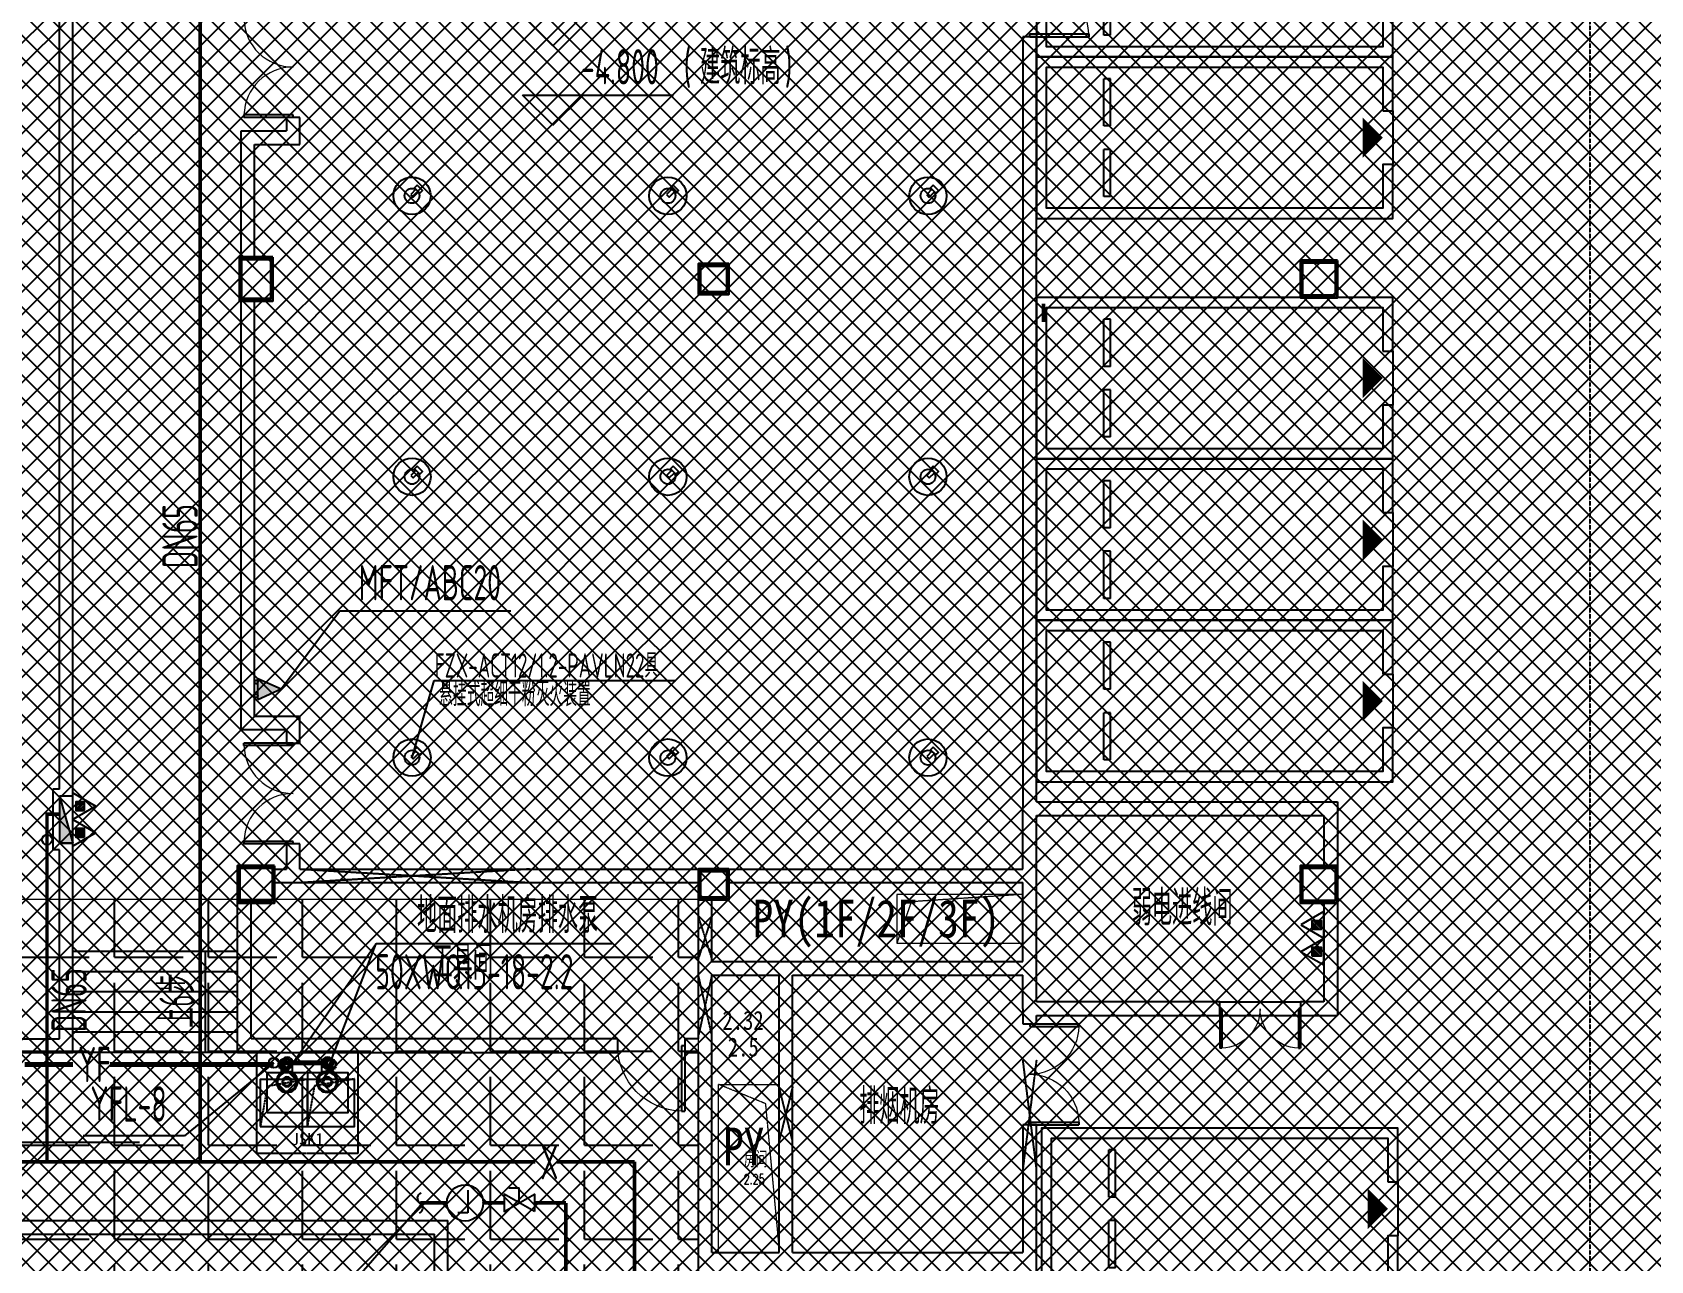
# Model space of a CAD drawing. Extents: x -2120532 to 1934524, y -1331911 to 424203.
# Drawn here: x -41736 to -17677, y -216856 to -198595 of the extents above; entities that cross this region are included whole.
import ezdxf

# ---------------------------------------------------------------- set-up
doc = ezdxf.new("R2010")
doc.units = 0
doc.header["$LTSCALE"] = 10
for name, pattern in [('( Hidden )', [0.375, 0.25, -0.125]), ('__DASH', [0.35, 0.25, -0.1]), ('DASH', [0.35, 0.25, -0.1]), ('排水', [1.1, 1, -0.1])]:
    doc.linetypes.add(name, pattern=pattern)
for name, color, linetype in [('0-绿', 3, 'Continuous'), ('00-停车位', 67, 'Continuous'), ('A-COLUMN', 8, 'Continuous'), ('A-ROOM_NAME', 23, 'Continuous'), ('A-STAIR', 3, 'Continuous'), ('A-WALL', 2, 'Continuous'), ('DIM_ELEV', 3, 'Continuous'), ('DIM_SYMB', 3, 'Continuous'), ('DOOR_FIRE', 8, 'Continuous'), ('SPACE', 7, 'Continuous'), ('W-DIM_压力废', 3, 'Continuous'), ('W-EQUIP_喷淋', 7, 'Continuous'), ('W-EQUIP_消火栓', 7, 'Continuous'), ('W-EQUIP_灭火器', 7, 'Continuous'), ('W-EVALVE_喷淋', 7, 'Continuous'), ('W-PIPE-压力废', 31, 'Continuous'), ('W-PIPE-喷淋中', 6, 'Continuous'), ('W-PIPE-消防', 1, 'Continuous'), ('W-TEXT_压力废', 7, 'Continuous'), ('W-TEXT_消防', 7, 'Continuous'), ('W-TWT_LEAD', 3, 'Continuous'), ('W-VALVE_压力废', 7, 'Continuous'), ('W-VALVE_废水', 7, 'Continuous'), ('W-VPIPE-压力废', 31, 'Continuous'), ('W-VPIPE-消防', 1, 'Continuous'), ('WINDOW', 8, 'Continuous'), ('消防', 1, 'Continuous'), ('画水辅助', 6, 'Continuous'), ('磐龙-图', 7, 'Continuous'), ('索引线', 252, 'Continuous'), ('车行线', 4, 'Continuous'), ('集水坑', 4, 'Continuous')]:
    doc.layers.add(name, color=color, linetype=linetype)
for name, color, linetype, lineweight in [('GPS-污水', 2, '排水', 40), ('HOLE', 52, 'Continuous', 15), ('钢柱', 51, 'Continuous', 35)]:
    doc.layers.add(name, color=color, linetype=linetype, lineweight=lineweight)
doc.styles.add('8B2_01', font='simhei.ttf', dxfattribs={"width": 0.8})
doc.styles.add('8B2_02', font='tssdeng.shx', dxfattribs={"width": 0.6, "bigfont": 'TSSDCHN.shx'})
doc.styles.add('_TCH_DIM_T3', font='SIMPLEX', dxfattribs={"width": 0.705882, "bigfont": 'GBCBIG'})
doc.styles.add('_TCH_SPACE', font='SIMPLEX', dxfattribs={"height": 5, "bigfont": 'GBCBIG'})
doc.styles.get("Standard").update_dxf_attribs({"font": 'TSSDENG.shx', "width": 0.7, "bigfont": 'TSSDCHN.shx'})
doc.styles.add('黑体', font='simhei.ttf', dxfattribs={"width": 0.65})
doc.dimstyles.new('_TCH_ARCH&&75', dxfattribs={"dimtxt": 223.125, "dimasz": 75, "dimexe": 187.5, "dimexo": 225, "dimgap": 75, "dimtad": 1, "dimdec": 0, "dimzin": 0, "dimdsep": 46, "dimtxsty": '_TCH_DIM_T3', "dimblk": 'ARCHTICK', "dimcen": 0.09, "dimclrt": 7, "dimazin": 2, "dimtfac": 1, "dimtdec": 0, "dimtix": 1, "dimtmove": 2, "dimatfit": 3, "dimfxl": 0, "dimtolj": 1, "dimtzin": 0, "dimarcsym": 0})

# ---------------------------------------------------------------- blocks, each defined once
blk = doc.blocks.new('集水坑1500x1500')
blk.add_line((750, -300), (750, -900))
at = {"linetype": '( Hidden )'}
blk.add_lwpolyline([(0, 0), (1500, 0), (1500, -1500), (0, -1500)], close=True, dxfattribs=at)
blk.add_lwpolyline([(150, -900), (150, -300), (1350, -300), (1350, -900)], close=True)
blk = doc.blocks.new('A$C2E841D35')
at = {"color": 7, "ltscale": 100}
for p, q in [((292, 381), (181, 381)), ((292, 219), (181, 219)), ((292, -219), (181, -219)), ((292, -381), (181, -381))]:
    blk.add_line(p, q, dxfattribs=at)
for centre, radius in [((150, 297), 86.2), ((150, 297), 86.2), ((150, 300), 62), ((430, 300), 159), ((430, 300), 159), ((430, 300), 140), ((430, 300), 140), ((430, 300), 73.2), ((430, 300), 73.2), ((430, 300), 56.6), ((430, 300), 56.6), ((150, -303), 86.2), ((150, -303), 86.2), ((150, -300), 62), ((430, -300), 159), ((430, -300), 159), ((430, -300), 140), ((430, -300), 140), ((430, -300), 73.2), ((430, -300), 73.2), ((430, -300), 56.6), ((430, -300), 56.6)]:
    blk.add_circle(centre, radius, dxfattribs=at)
blk = doc.blocks.new('CFGR')
at = {"layer": '消防', "color": 1}
for points in [[(198519, -66058), (198519, -66028), (198459, -66028), (198459, -66058)], [(198503, -65968), (198474, -65968), (198474, -66028), (198503, -66028)]]:
    blk.add_lwpolyline(points, close=True, dxfattribs=at)
blk = doc.blocks.new('CFFR')
at = {"layer": '消防', "color": 1}
for radius in [150, 60]:
    blk.add_circle((198503, -65354), radius, dxfattribs=at)
at = {"layer": '消防', "color": 1, "rotation": 134.9999999997785}
blk.add_blockref('CFGR', (292209, -252353), dxfattribs=at)
blk = doc.blocks.new('42')
at = {"layer": '磐龙-图', "color": 1, "xscale": 1.850336657837033, "yscale": 1.850336657837033, "zscale": 1.850336657837033}
for p in [(-403389, -80098), (-399584, -80098), (-395718, -80098), (-403389, -84274), (-399584, -84274), (-395718, -84274), (-403389, -88451), (-399584, -88451), (-395718, -88451)]:
    blk.add_blockref('CFFR', p, dxfattribs=at)
blk = doc.blocks.new('_ArchTick')
at = {"color": 0, "linetype": 'ByBlock', "const_width": 0.4}
blk.add_lwpolyline([(-0.5, -0.5), (0.5, 0.5)], dxfattribs=at)
blk = doc.blocks.new('车位2400x5300')
at = {"layer": '00-停车位', "color": 251}
for p, q in [((-875, -1000), (-175, -1000)), ((-875, -1100), (-875, -1000)), ((-875, -1100), (-175, -1100)), ((-175, -1100), (-175, -1000)), ((175, -1000), (875, -1000)), ((175, -1100), (175, -1000)), ((175, -1100), (875, -1100)), ((875, -1100), (875, -1000)), ((400, -5300), (-400, -5300))]:
    blk.add_line(p, q, dxfattribs=at)
blk.add_lwpolyline([(400, -5150), (400, -5300), (1200, -5300), (1200, 0), (-1200, 0), (-1200, -5300), (-400, -5300), (-400, -5150), (-1050, -5150), (-1050, -150), (1050, -150), (1050, -5150), (400, -5150)], dxfattribs=at)
blk.add_lwpolyline([(0, -5150, 0, 600, 0), (0, -4850, 600, 600, 0)], format="xyseb", dxfattribs=at)
blk = doc.blocks.new('人防集水坑')
at = {"layer": 'GPS-污水', "color": 8, "linetype": '排水'}
for centre in [(307561, 701151), (307561, 700451)]:
    blk.add_circle(centre, 75, dxfattribs=at)
at = {"layer": '集水坑', "color": 8, "linetype": 'DASH', "ltscale": 0.5}
blk.add_lwpolyline([(306241, 700051), (306241, 701551), (307741, 701551), (307741, 700051)], close=True, dxfattribs=at)
at = {"layer": '集水坑', "color": 8, "linetype": 'Continuous', "ltscale": 0.5}
for points in [[(306641, 701501), (306641, 700801), (307341, 700801), (307341, 701501)], [(306641, 700801), (306641, 700101), (307341, 700101), (307341, 700801)]]:
    blk.add_lwpolyline(points, close=True, dxfattribs=at)
at = {"layer": '集水坑', "color": 8, "linetype": 'DASH', "ltscale": 0.5}
for points in [[(307341, 700801), (307237, 701397), (306641, 701501)], [(307347, 700101), (307243, 700697), (306647, 700801)]]:
    blk.add_lwpolyline(points, dxfattribs=at)
blk = doc.blocks.new('$DorLib2D$00000002')
for p, q in [((-0.5, 0), (-0.5, 0.4875)), ((-0.475, 0.4875), (-0.5, 0.4875)), ((-0.475, 0), (-0.475, 0.4875)), ((0.475, 0), (0.475, 0.4875)), ((0.475, 0.4875), (0.5, 0.4875)), ((0.5, 0), (0.5, 0.4875)), ((-0.5, 0), (-0.475, 0)), ((0.5, 0), (0.475, 0))]:
    blk.add_line(p, q)
at = {"lineweight": 13}
for centre, start, end in [((-0.4875, 0), 0, 88.53072), ((0.4875, 0), 91.46928, 180)]:
    blk.add_arc(centre, 0.4875, start, end, dxfattribs=at)
blk = doc.blocks.new('$DorLib2D$00000001')
for p, q in [((0.45, 0.975), (0.5, 0.975)), ((0.45, 0), (0.45, 0.975)), ((0.5, 0), (0.5, 0.975)), ((0.5, 0), (0.45, 0))]:
    blk.add_line(p, q)
at = {"lineweight": 13}
blk.add_arc((0.475, 0), 0.975, 91.4693, 180, dxfattribs=at)
blk = doc.blocks.new('$EVALVE$00000030')
for p in [(0, 0), (87, 124)]:
    blk.add_line(p, (0, 124))
blk.add_lwpolyline([(-125, -72), (125, 72), (125, -72), (-125, 72)], close=True)
for p in [(-125, 0), (125, 0)]:
    blk.add_point(p)
blk = doc.blocks.new('$EVALVE$00000027')
at = {"color": 7}
for p, q in [((-23, 104), (-23, -83)), ((-23, -83), (61, -83))]:
    blk.add_line(p, q, dxfattribs=at)
blk.add_lwpolyline([(-150, 0, 1), (150, 0, 1), (-150, 0, 0.808179)], format="xyb")
for p in [(-150, 0), (150, 0)]:
    blk.add_point(p)
blk = doc.blocks.new('$TwtSys$00000132')
at = {"elevation": 0}
blk.add_lwpolyline([(7, -101, -0.575183), (0, 0, 0.604745), (-11, 101, 16.924828)], format="xyb", dxfattribs=at)
blk = doc.blocks.new('$TwtSys$00000434')
for p, q in [((-0.5, 0.5), (-0.5, -0.5)), ((-0.5, -0.5), (0.5, 0.5)), ((0.5, 0.5), (-0.5, 0.5)), ((0.5, -0.5), (0.5, 0.5)), ((-0.5, -0.5), (0.5, -0.5))]:
    blk.add_line(p, q)
blk.add_solid([(0.5, -0.5), (0.5, 0.5), (-0.5, -0.5)])
blk = doc.blocks.new('$TwtSys$00000546')
h = blk.add_hatch()
h.set_pattern_fill('ANSI31', color=256, scale=200, style=0)
h.set_pattern_definition([(45, (-38543.802, -6670.83), (-17.67767, 17.67767), [])])
h.paths.add_polyline_path([(-65, 174), (65, 174), (65, 44), (-65, 44)])
for points in [[(0, 344), (-198, 0), (198, 0)], [(-65, 174), (65, 174), (65, 44), (-65, 44)]]:
    blk.add_lwpolyline(points, close=True)
blk = doc.blocks.new('$TWTSYS$00000547')
blk.add_hatch(color=256).paths.add_polyline_path([(-155, 0), (0, 346), (155, 0)])
for p, q in [((-155, 0), (0, 346)), ((155, 0), (0, 346)), ((155, 0), (-155, 0))]:
    blk.add_line(p, q)
for centre in [(-103, -26), (103, -26)]:
    blk.add_circle(centre, 25.7)
blk = doc.blocks.new('A$C1C3C0163')
h = blk.add_hatch()
h.set_pattern_fill('ANSI37', color=8, scale=150)
h.set_pattern_definition([(45, (-601697.23, -233886.27), (-168.3798, 168.3798), []), (135, (-601697.23, -233886.27), (-168.3798, -168.3798), [])])
h.paths.add_polyline_path([(-80300, 5300), (-80300, -9000), (-62000, -9000), (-62000, -64625), (-76750, -64625), (-76750, -62675), (-73875, -62675), (-73775, -57275), (-100380, -57275), (-100572, -124002), (-71150, -123999), (-71150, -126437), (-63509, -133383), (-65550, -135650), (-61611, -139196), (-83885, -163934), (-83885, -174096), (-119589, -213750), (-196450, -213750), (-196450, -207800), (-209700, -193450), (-209700, -169150), (-201700, -169149), (-201700, 5300), (-192675, 5300)])

msp = doc.modelspace()

# ---------------------------------------------------------------- hatches: boundary and pattern name
h = msp.add_hatch()
h.set_pattern_fill('ANGLE', color=8, scale=400)
h.set_pattern_definition([(0, (0, 1e-10), (0, 1397), [1016, -381]), (90, (0, 1e-10), (-1397, 9e-14), [1016, -381])])
h.paths.add_polyline_path([(-31833.6, -229035.4), (-53983.6, -229035.4), (-53983.6, -211485.4), (-31833.6, -211485.4)])
at = {"layer": 'DIM_SYMB'}
msp.add_hatch(color=8, dxfattribs=at).paths.add_polyline_path([(-39164.1, -212260.4), (-39164.1, -212710.4), (-39224.1, -212710.4)])
at = {"layer": 'W-PIPE-消防'}
for points in [[(-41517.4, -210219), (-41543.6, -210219), (-41543.6, -210192.8)], [(-41517.4, -210219), (-41517.4, -210192.8), (-41543.6, -210192.8)]]:
    msp.add_hatch(color=256, dxfattribs=at).paths.add_polyline_path(points)

# ---------------------------------------------------------------- linework, layer by layer
at = {"color": 8, "linetype": 'DASH', "elevation": 2600}
msp.add_lwpolyline([(-34346.4, -211035.4), (-37719.7, -211235.4)], dxfattribs=at)
at = {"color": 8, "linetype": 'DASH'}
for points in [[(-37719.7, -211035.4), (-34346.4, -211235.4)], [(-31633.6, -211732.9), (-31833.6, -212362.9)], [(-31633.6, -212362.9), (-31833.6, -211732.9)], [(-31633.6, -212610.4), (-31833.6, -213505.8)], [(-31633.6, -213505.8), (-31833.6, -212610.4)], [(-26808.6, -213872.9), (-27008.6, -215472.9)], [(-26808.6, -215472.9), (-27008.6, -213872.9)], [(-30434, -214272.9), (-30634, -215072.9)], [(-30434, -215072.9), (-30634, -214272.9)]]:
    msp.add_lwpolyline(points, dxfattribs=at)
at = {"layer": 'A-COLUMN', "color": 8}
for p, q in [((-38158.6, -201935.4), (-38658.6, -201935.4)), ((-38658.6, -201935.4), (-38658.6, -202585.4)), ((-38158.6, -202585.4), (-38158.6, -201935.4)), ((-31383.6, -202035.4), (-31833.6, -202035.4)), ((-31833.6, -202035.4), (-31833.6, -202485.4)), ((-31383.6, -202485.4), (-31383.6, -202035.4)), ((-22333.6, -201985.4), (-22883.6, -201985.4)), ((-22883.6, -201985.4), (-22883.6, -202535.4)), ((-22333.6, -202535.4), (-22333.6, -201985.4)), ((-31833.6, -202485.4), (-31383.6, -202485.4)), ((-22883.6, -202535.4), (-22333.6, -202535.4)), ((-38658.6, -202585.4), (-38158.6, -202585.4)), ((-38133.6, -210985.4), (-38683.6, -210985.4)), ((-38683.6, -210985.4), (-38683.6, -211535.4)), ((-38133.6, -211535.4), (-38133.6, -210985.4)), ((-22333.6, -210985.4), (-22883.6, -210985.4)), ((-22883.6, -210985.4), (-22883.6, -211535.4)), ((-22333.6, -211535.4), (-22333.6, -210985.4)), ((-31383.6, -211035.4), (-31833.6, -211035.4)), ((-31833.6, -211035.4), (-31833.6, -211485.4)), ((-31383.6, -211485.4), (-31383.6, -211035.4)), ((-38683.6, -211535.4), (-38133.6, -211535.4)), ((-31833.6, -211485.4), (-31383.6, -211485.4)), ((-22883.6, -211535.4), (-22333.6, -211535.4))]:
    msp.add_line(p, q, dxfattribs=at)
at = {"layer": 'A-STAIR', "color": 8}
for points in [[(-38683.6, -212260.4), (-41133.6, -212260.4)], [(-38683.6, -212560.4), (-41133.6, -212560.4)], [(-38683.6, -212860.4), (-41133.6, -212860.4)], [(-38683.6, -213160.4), (-41133.6, -213160.4)], [(-38683.6, -213460.4), (-41133.6, -213460.4)], [(-38683.6, -213760.4), (-41133.6, -213760.4)]]:
    msp.add_lwpolyline(points, dxfattribs=at)
at = {"layer": 'A-WALL', "color": 8}
for p, q in [((-41333.6, -209848.7), (-41333.6, -196260.4)), ((-41133.6, -209948.7), (-41133.6, -196360.4)), ((-26808.6, -198660.4), (-27008.6, -198660.4)), ((-27008.6, -198660.4), (-27008.6, -210135.4)), ((-26808.6, -210035.4), (-26808.6, -198660.4)), ((-37758.6, -199860.4), (-37958.6, -199860.4)), ((-37958.6, -199860.4), (-37958.6, -200060.4)), ((-37758.6, -200260.4), (-37758.6, -199860.4)), ((-38633.6, -200060.4), (-37958.6, -200060.4)), ((-38633.6, -201935.4), (-38633.6, -200060.4)), ((-38433.6, -200260.4), (-37758.6, -200260.4)), ((-38433.6, -201935.4), (-38433.6, -200260.4)), ((-38633.6, -208960.4), (-38633.6, -202585.4)), ((-38433.6, -208760.4), (-38433.6, -202585.4)), ((-38433.6, -208760.4), (-37758.6, -208760.4)), ((-37758.6, -209160.4), (-37758.6, -208760.4)), ((-38633.6, -208960.4), (-37958.6, -208960.4)), ((-37958.6, -208960.4), (-37958.6, -209160.4)), ((-37958.6, -209160.4), (-37758.6, -209160.4)), ((-41433.6, -209848.7), (-41433.6, -210748.7)), ((-41333.6, -209848.7), (-41433.6, -209848.7)), ((-41333.6, -209948.7), (-41333.6, -210648.7)), ((-41133.6, -209948.7), (-41333.6, -209948.7)), ((-27008.6, -211035.4), (-27008.6, -210135.4)), ((-26808.6, -210035.4), (-22333.6, -210035.4)), ((-26808.6, -210235.4), (-22533.6, -210235.4)), ((-26808.6, -211135.4), (-26808.6, -210235.4)), ((-22533.6, -210235.4), (-22533.6, -210985.4)), ((-22333.6, -210035.4), (-22333.6, -210985.4)), ((-41333.6, -210748.7), (-41433.6, -210748.7)), ((-41133.6, -210648.7), (-41333.6, -210648.7)), ((-41333.6, -213560.4), (-41333.6, -210748.7)), ((-41133.6, -213760.4), (-41133.6, -210648.7)), ((-37758.6, -210660.4), (-37958.6, -210660.4)), ((-37958.6, -210660.4), (-37958.6, -211035.4)), ((-37758.6, -211035.4), (-37758.6, -210660.4)), ((-38133.6, -211035.4), (-37958.6, -211035.4)), ((-37758.6, -211035.4), (-31833.6, -211035.4)), ((-31383.6, -211035.4), (-27008.6, -211035.4)), ((-26808.6, -212510.4), (-26808.6, -211135.4)), ((-38133.6, -211235.4), (-37858.6, -211235.4)), ((-37858.6, -211235.4), (-31833.6, -211235.4)), ((-31383.6, -211235.4), (-27008.6, -211235.4)), ((-27008.6, -212410.4), (-27008.6, -211235.4)), ((-38683.6, -213760.4), (-38683.6, -211535.4)), ((-38483.6, -213560.4), (-38483.6, -211535.4)), ((-31833.6, -212510.4), (-31833.6, -211485.4)), ((-31633.6, -212410.4), (-31633.6, -211485.4)), ((-22533.6, -211535.4), (-22533.6, -213010.4)), ((-22333.6, -211535.4), (-22333.6, -213210.4)), ((-31633.6, -212410.4), (-30534, -212410.4)), ((-30534, -212410.4), (-27008.6, -212410.4)), ((-31833.6, -213560.4), (-31833.6, -212510.4)), ((-31633.6, -212610.4), (-30634, -212610.4)), ((-31633.6, -213660.4), (-31633.6, -212610.4)), ((-30634, -216735.4), (-30634, -212610.4)), ((-30434, -212610.4), (-27008.6, -212610.4)), ((-30434, -216735.4), (-30434, -212610.4)), ((-27008.6, -213110.4), (-27008.6, -212610.4)), ((-26808.6, -213010.4), (-26808.6, -212510.4)), ((-27008.6, -213110.4), (-27008.6, -213335.4)), ((-24083.6, -213010.4), (-26808.6, -213010.4)), ((-24083.6, -213210.4), (-24083.6, -213010.4)), ((-22533.6, -213010.4), (-22883.6, -213010.4)), ((-22883.6, -213010.4), (-22883.6, -213210.4)), ((-27008.6, -213335.4), (-26808.6, -213335.4)), ((-26808.6, -213210.4), (-24083.6, -213210.4)), ((-26808.6, -213335.4), (-26808.6, -213210.4)), ((-22883.6, -213210.4), (-22333.6, -213210.4)), ((-58133.6, -213560.4), (-41333.6, -213560.4)), ((-33033.6, -213560.4), (-38483.6, -213560.4)), ((-33033.6, -213760.4), (-33033.6, -213560.4)), ((-31833.6, -213560.4), (-32033.6, -213560.4)), ((-32033.6, -213560.4), (-32033.6, -213760.4)), ((-58333.6, -213760.4), (-41133.6, -213760.4)), ((-38683.6, -213760.4), (-33033.6, -213760.4)), ((-32033.6, -213760.4), (-31833.6, -213760.4)), ((-31833.6, -216835.4), (-31833.6, -213760.4)), ((-31633.6, -216735.4), (-31633.6, -213660.4)), ((-26808.6, -214835.4), (-27008.6, -214835.4)), ((-27008.6, -214835.4), (-27008.6, -216735.4)), ((-26808.6, -216835.4), (-26808.6, -214835.4)), ((-43208.6, -216260.4), (-35558.6, -216260.4)), ((-35558.6, -217535.4), (-35558.6, -216260.4)), ((-43008.6, -216460.4), (-35758.6, -216460.4)), ((-35758.6, -217735.4), (-35758.6, -216460.4)), ((-31633.6, -216735.4), (-30634, -216735.4)), ((-30434, -216735.4), (-27008.6, -216735.4)), ((-26808.6, -217635.4), (-26808.6, -216835.4))]:
    msp.add_line(p, q, dxfattribs=at)
at = {"layer": 'A-WALL', "color": 8, "linetype": 'DASH'}
msp.add_line((-31833.6, -217535.4), (-31833.6, -216835.4), dxfattribs=at)
at = {"layer": 'DIM_ELEV', "color": 8}
for p, q in [((-33997.6, -198794.4), (-34447.6, -198344.4)), ((-33997.6, -198794.4), (-33547.6, -198344.4)), ((-33997.6, -199976.9), (-34447.6, -199526.9)), ((-34447.6, -199526.9), (-32201.7, -199526.9)), ((-33997.6, -199976.9), (-33547.6, -199526.9)), ((-42388.2, -215093.6), (-40142.3, -215093.6)), ((-41938.2, -215543.6), (-41488.2, -215093.6))]:
    msp.add_line(p, q, dxfattribs=at)
at = {"layer": 'DIM_SYMB', "color": 8}
msp.add_lwpolyline([(-39164.1, -213760.4), (-39164.1, -212260.4)], dxfattribs=at)
at = {"layer": 'DOOR_FIRE', "color": 8}
for p, q in [((-24083.6, -213010.4), (-22883.6, -213010.4)), ((-24083.6, -213210.4), (-22883.6, -213210.4))]:
    msp.add_line(p, q, dxfattribs=at)
at = {"layer": 'HOLE', "color": 8, "linetype": 'DASH'}
for points in [[(-28883.6, -212135.4), (-27008.6, -212135.4), (-27008.6, -211410.4), (-28883.6, -211410.4)], [(-27008.6, -211410.4), (-28669.1, -211520.1), (-28883.6, -212135.4)], [(-28883.6, -211410.4), (-28883.6, -212135.4)], [(-30634.9, -216635.4), (-30832.7, -214523.5), (-31533.6, -214235.4)]]:
    msp.add_lwpolyline(points, dxfattribs=at)
msp.add_lwpolyline([(-30633.6, -214235.4), (-30634.9, -216735.4), (-31534.9, -216735.4), (-31533.6, -214235.4)], close=True, dxfattribs=at)
at = {"layer": 'W-DIM_压力废', "linetype": 'ByBlock'}
for p, q in [((-38146.6, -213914.8, 0), (-39472.1, -215000.1, 0)), ((-39472.1, -215000.1, 0), (-40978.5, -215000.1, 0))]:
    msp.add_line(p, q, dxfattribs=at)
at = {"layer": 'W-PIPE-压力废', "ltscale": 1.5, "const_width": 75}
for points in [[(-41130.5, -213939.8), (-41847.9, -213939.8)], [(-38148.7, -213939.8), (-40580.7, -213939.8)], [(-37335.2, -213914.8), (-38071.6, -213914.8)]]:
    msp.add_lwpolyline(points, dxfattribs=at)
at = {"layer": 'W-PIPE-喷淋中', "ltscale": 1.5, "const_width": 52.5}
for points in [[(-35572.6, -215997), (-35970.1, -215997)], [(-34721.9, -215997), (-35032.6, -215997)], [(-33804.5, -215997), (-34271.2, -215997)], [(-33804.5, -222255.6), (-33804.5, -215997)]]:
    msp.add_lwpolyline(points, dxfattribs=at)
at = {"layer": 'W-PIPE-消防', "ltscale": 1.5, "const_width": 52.5}
for points in [[(-39240.2, -215385.6), (-39240.2, -196802.8)], [(-26704.4, -202901.7), (-26704.4, -202627.1)], [(-41517.4, -210597.6), (-41517.4, -210219)], [(-41517.4, -210219), (-41319.5, -210219)], [(-41517.4, -210597.6), (-41517.4, -215385.6)], [(-41517.4, -215385.6), (-42444.9, -215385.6)], [(-39240.2, -215385.6), (-41517.4, -215385.6)], [(-34260.2, -215385.6), (-39240.2, -215385.6)], [(-32782.7, -215385.6), (-33940.6, -215385.6)], [(-32782.7, -215385.6), (-32782.7, -222079.3)]]:
    msp.add_lwpolyline(points, dxfattribs=at)
at = {"layer": 'W-TWT_LEAD'}
for p, q in [((-38035.8, -208356), (-37162.6, -207196.6)), ((-37162.6, -207196.6), (-34620.6, -207196.6)), ((-37949.8, -214038.3), (-36623.3, -212141.2)), ((-37404.2, -214160.4), (-36623.3, -212141.2)), ((-36623.3, -212141.2), (-33116.9, -212141.2)), ((-35931.9, -215997), (-37343.6, -217615.4)), ((-35931.9, -215997), (-37343.6, -217615.4))]:
    msp.add_line(p, q, dxfattribs=at)
at = {"layer": 'W-VPIPE-压力废', "linetype": 'ByBlock'}
msp.add_circle((-38146.6, -213914.8), 75, dxfattribs=at)
at = {"layer": 'W-VPIPE-消防'}
msp.add_circle((-41517.4, -210597.6), 75, dxfattribs=at)
at = {"layer": '索引线', "color": 8, "linetype": 'DASH', "const_width": 20}
msp.add_lwpolyline([(-31833.6, -229035.4), (-53983.6, -229035.4), (-53983.6, -211485.4), (-31833.6, -211485.4)], close=True, dxfattribs=at)
at = {"layer": '车行线', "color": 8, "linetype": '__DASH', "ltscale": 1.5}
msp.add_lwpolyline([(-18583.6, -174472.9), (-18583.6, -293760.4, -0.4142136), (-21583.6, -296760.4), (-67483.6, -296760.4, -0.4142136), (-70483.6, -293760.4), (-70483.6, -174472.9)], format="xyb", dxfattribs=at)
at = {"layer": '钢柱', "color": 8, "lineweight": 35}
for points in [[(-38158.6, -201935.4), (-38658.6, -201935.4), (-38658.6, -202585.4), (-38158.6, -202585.4)], [(-38188.6, -202555.4), (-38628.6, -202555.4), (-38628.6, -201965.4), (-38188.6, -201965.4)], [(-31383.6, -202035.4), (-31833.6, -202035.4), (-31833.6, -202485.4), (-31383.6, -202485.4)], [(-31413.6, -202455.4), (-31803.6, -202455.4), (-31803.6, -202065.4), (-31413.6, -202065.4)], [(-22333.6, -201985.4), (-22883.6, -201985.4), (-22883.6, -202535.4), (-22333.6, -202535.4)], [(-22363.6, -202505.4), (-22853.6, -202505.4), (-22853.6, -202015.4), (-22363.6, -202015.4)], [(-38133.6, -210985.4), (-38683.6, -210985.4), (-38683.6, -211535.4), (-38133.6, -211535.4)], [(-22333.6, -210985.4), (-22883.6, -210985.4), (-22883.6, -211535.4), (-22333.6, -211535.4)], [(-38163.6, -211505.4), (-38653.6, -211505.4), (-38653.6, -211015.4), (-38163.6, -211015.4)], [(-31383.6, -211035.4), (-31833.6, -211035.4), (-31833.6, -211485.4), (-31383.6, -211485.4)], [(-31413.6, -211455.4), (-31803.6, -211455.4), (-31803.6, -211065.4), (-31413.6, -211065.4)], [(-22363.6, -211505.4), (-22853.6, -211505.4), (-22853.6, -211015.4), (-22363.6, -211015.4)]]:
    msp.add_lwpolyline(points, close=True, dxfattribs=at)

# ---------------------------------------------------------------- block references
at = {"layer": '00-停车位', "color": 8, "rotation": 90}
for p in [(-26808.6, -197760.4), (-26808.6, -200160.4), (-26808.6, -203735.4), (-26808.6, -206135.4), (-26808.6, -208535.4), (-26733.6, -216085.4)]:
    msp.add_blockref('车位2400x5300', p, dxfattribs=at)
at = {"layer": 'DOOR_FIRE', "color": 8, "zscale": 200, "rotation": 90}
for p, xscale, yscale in [((-26908.6, -197760.4), -1800, -1800), ((-37858.6, -199110.4), 1500, 1500), ((-37858.6, -209910.4), 1500, 1500), ((-26908.6, -214085.4), 1500, -1500)]:
    msp.add_blockref('$DorLib2D$00000002', p, dxfattribs=dict(at, xscale=xscale, yscale=yscale))
at = {"layer": 'DOOR_FIRE', "color": 8, "xscale": 1200, "yscale": -1200, "zscale": 200}
msp.add_blockref('$DorLib2D$00000002', (-23483.6, -213110.4), dxfattribs=at)
at = {"layer": 'W-EQUIP_喷淋', "xscale": 1.5, "yscale": -1.5, "zscale": 1.5, "rotation": 180}
msp.add_blockref('$TwtSys$00000132', (-35970.1, -215997), dxfattribs=at)
at = {"layer": 'W-EQUIP_消火栓', "xscale": 700, "yscale": 200, "zscale": 700, "rotation": 270.0000000000076}
msp.add_blockref('$TwtSys$00000434', (-41233.6, -210298.7), dxfattribs=at)
at = {"layer": 'W-EQUIP_灭火器'}
for name, p, rotation in [('$TWTSYS$00000547', (-38382.2, -208356), 270.0000000000076), ('$TwtSys$00000546', (-22533.6, -211865.5), 89.99999999999235), ('$TwtSys$00000546', (-22533.6, -212262.3), 89.99999999999235)]:
    msp.add_blockref(name, p, dxfattribs=dict(at, rotation=rotation))
at = {"layer": 'W-EQUIP_灭火器', "yscale": -1, "rotation": 90.00000000000763}
for p in [(-41133.6, -210100.4), (-41133.6, -210497.1)]:
    msp.add_blockref('$TwtSys$00000546', p, dxfattribs=at)
at = {"layer": 'W-EVALVE_喷淋', "xscale": 1.8, "yscale": -1.8, "zscale": 1.8, "rotation": 180}
for name, p in [('$EVALVE$00000027', (-35302.6, -215997)), ('$EVALVE$00000030', (-34496.6, -215997))]:
    msp.add_blockref(name, p, dxfattribs=at)
at = {"layer": 'W-VALVE_压力废'}
msp.add_blockref('集水坑1500x1500', (-38396.4, -213760.4, 0), dxfattribs=at)
at = {"layer": 'W-VALVE_废水', "xscale": -1, "rotation": 90.00000000000551}
msp.add_blockref('A$C2E841D35', (-37650.2, -213767.3, 0), dxfattribs=at)
at = {"layer": 'WINDOW', "color": 8, "xscale": 1000, "yscale": -1000, "zscale": 1000}
msp.add_blockref('$DorLib2D$00000001', (-32533.6, -213660.4), dxfattribs=at)
at = {"layer": '画水辅助'}
msp.add_blockref('A$C1C3C0163', (106241.4, -167810.4), dxfattribs=at)
at = {"layer": '画水辅助', "color": 4}
msp.add_blockref('42', (0, 0), dxfattribs=at)
at = {"layer": '集水坑', "color": 8, "linetype": 'Continuous', "rotation": 90}
msp.add_blockref('人防集水坑', (663154.3, -521501.5), dxfattribs=at)

# ---------------------------------------------------------------- texts
at = {"layer": '0-绿', "color": 8, "linetype": 'DASH', "style": '黑体'}
msp.add_text('JSK1', height=179.2, dxfattribs=at).set_placement((-37893.5, -215138.1, 0))
at = {"layer": 'A-ROOM_NAME', "color": 8}
for s, height, style, width, p in [('PY(1F/2F/3F)', 563.291, '8B2_01', 0.8, (-31028.7, -212051.5)), ('弱电进线间', 525, '8B2_02', 0.6, (-25390.4, -211873.2)), ('工具间', 525, '8B2_02', 0.6, (-35786.1, -212677.7)), ('2.32', 281.65, '8B2_01', 0.8, (-31476.7, -213424.3)), ('2.5', 281.65, '8B2_01', 0.8, (-31396.3, -213820.8)), ('排烟机房', 525, '8B2_02', 0.6, (-29442.9, -214825.3)), ('PY', 563.29, '8B2_01', 0.8, (-31466.8, -215440.5))]:
    msp.add_text(s, height=height, dxfattribs=dict(at, style=style, width=width)).set_placement(p)
at = {"layer": 'DIM_ELEV', "color": 8, "style": '8B2_02', "width": 0.6}
for s, p in [('-4.800', (-33579.4, -199369.4)), ('(', (-32051.7, -199369.4)), ('建筑标高', (-31809.4, -199369.4)), (')', (-30549.4, -199369.4))]:
    msp.add_text(s, height=525, dxfattribs=at).set_placement(p)
at = {"layer": 'DIM_SYMB', "color": 8}
for s, width, p in [('步', 0.6, (-39321.6, -212882.5)), ('上', 0.6, (-39321.6, -213391.3)), ('6', 0.48, (-39321.6, -213076.3))]:
    msp.add_text(s, height=525, rotation=90, dxfattribs=dict(at, width=width)).set_placement(p)
at = {"layer": 'SPACE', "color": 8, "style": '_TCH_SPACE'}
msp.add_text('房间', height=241.13, dxfattribs=at).set_placement((-31154.7, -215470.8))
at = {"layer": 'SPACE', "color": 8, "style": '_TCH_SPACE', "width": 0.705882}
msp.add_text('2.25', height=148.75, dxfattribs=at).set_placement((-31161.8, -215720.2))
at = {"layer": 'W-DIM_压力废', "color": 7, "linetype": 'ByBlock', "style": '8B2_02', "width": 0.6}
msp.add_text('YFL-8', height=525, dxfattribs=at).set_placement((-40873.5, -214790.1, 0))
at = {"layer": 'W-TEXT_压力废', "style": '8B2_02', "width": 0.6}
msp.add_text('YF', height=525, dxfattribs=at).set_placement((-41055.5, -214202.3))
at = {"layer": 'W-TEXT_消防', "style": '8B2_02', "width": 0.6}
for p in [(-39277.7, -206560.6), (-40927.1, -213458)]:
    msp.add_text('DN65', height=525, rotation=90, dxfattribs=at).set_placement(p)
msp.add_text('X', height=525, dxfattribs=at).set_placement((-34185.2, -215648.1))
at = {"layer": 'W-TWT_LEAD', "color": 7, "style": '8B2_02', "width": 0.6}
for s, p in [('MFT/ABC20', (-36882.1, -207039.1)), ('地面排水机房排水泵', (-36017.2, -211983.7)), ('50XWQ15-18-2.2', (-36638.5, -212823.7))]:
    msp.add_text(s, height=525, dxfattribs=at).set_placement(p)
at = {"layer": '磐龙-图', "color": 1, "style": '8B2_02', "width": 0.6}
for s, p in [('FZX-ACT12/1.2-PAVLN22具', (-35752, -208187)), ('悬挂式超细干粉灭火装置', (-35689.6, -208613.8))]:
    msp.add_text(s, height=360, dxfattribs=at).set_placement(p)

# ---------------------------------------------------------------- leaders
at = {"layer": '磐龙-图', "color": 0}
msp.add_leader([(-36091.3, -209377.4), (-35763.2, -208231.3), (-32170.4, -208231.3)], dimstyle='_TCH_ARCH&&75', override={"dimgap": 75, "dimtad": 0}, dxfattribs=at)

doc.saveas('drawing.dxf')
